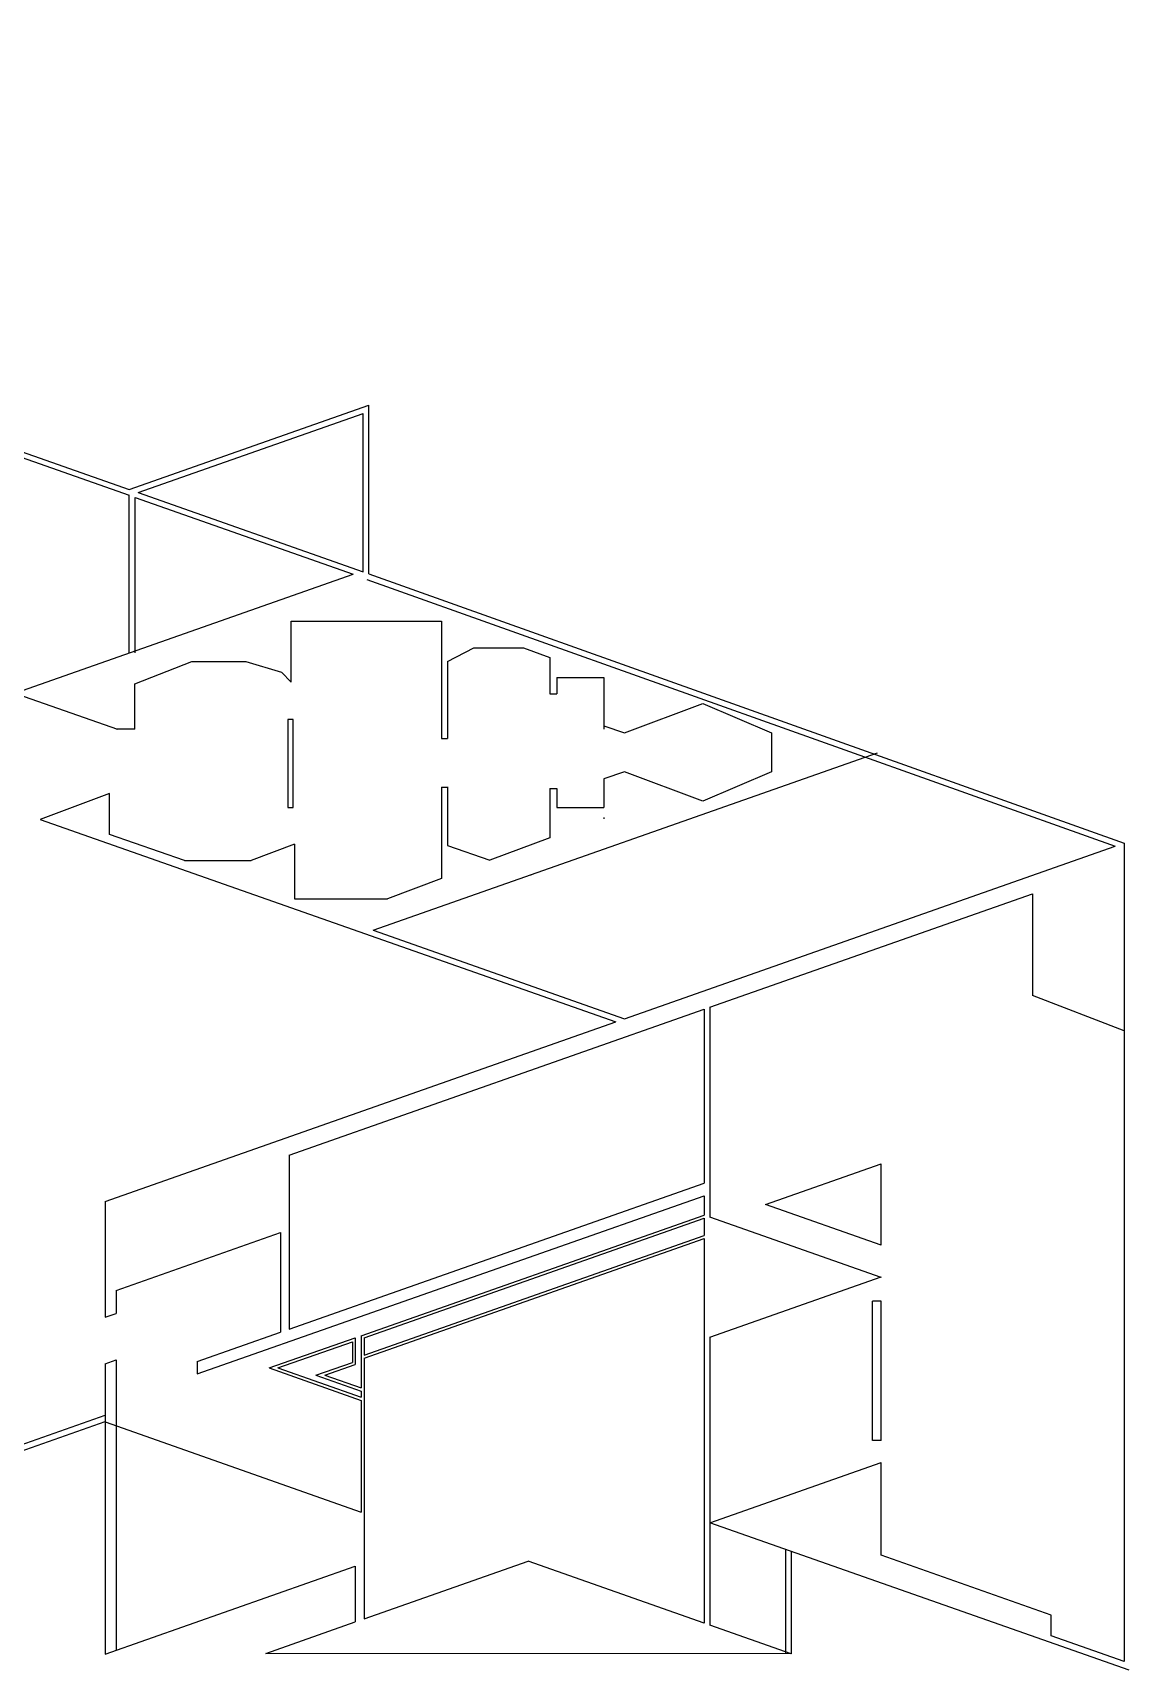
# Model space of a CAD drawing. Header units: centimetres. Extents: x 2933 to 5307, y 1581 to 3517.
# Drawn here: x 5160 to 5305.9, y 2072.8 to 2290.8 of the extents above; entities that cross this region are included whole.
import ezdxf

# ---------------------------------------------------------------- set-up
doc = ezdxf.new("R2010")
doc.units = ezdxf.units.CM
doc.layers.add('Make2D$Visible$Curves', color=7, linetype='Continuous', true_color=0x000000)

msp = doc.modelspace()

# ---------------------------------------------------------------- linework, layer by layer
at = {"layer": 'Make2D$Visible$Curves', "color": 24, "lineweight": -3, "true_color": 0xa52525}
for p, q in [((4999.89, 2290.76), (5172.79, 2229.96)), ((5068.07, 2266.02), (5172.79, 2229.19)), ((5172.79, 2229.96), (5204.71, 2241.18)), ((5204.71, 2218.74), (5204.71, 2241.18)), ((5173.97, 2229.55), (5203.93, 2240.08)), ((5203.93, 2219.01), (5203.93, 2240.08)), ((5057.03, 2238.2), (5171.22, 2198.05)), ((5172.79, 2208.21), (5172.79, 2229.19)), ((5173.57, 2208.21), (5173.57, 2228.92)), ((5173.57, 2228.92), (5202.63, 2218.7)), ((5173.97, 2229.55), (5203.93, 2219.01)), ((5158.58, 2203.21), (5202.63, 2218.7)), ((5204.44, 2218), (5304.06, 2182.49)), ((5204.71, 2218.74), (5305.23, 2182.9)), ((5194.34, 2212.43), (5214.39, 2212.43)), ((5194.34, 2204.32), (5194.34, 2212.43)), ((5214.39, 2212.43), (5214.39, 2196.84)), ((5215.15, 2207.07), (5218.66, 2208.91)), ((5218.66, 2208.91), (5225.28, 2208.91)), ((5225.28, 2208.91), (5228.79, 2207.62)), ((5173.56, 2204.11), (5181.12, 2207.07)), ((5181.12, 2207.07), (5188.34, 2207.07)), ((5188.34, 2207.07), (5193.06, 2205.64)), ((5215.15, 2207.07), (5215.15, 2196.84)), ((5228.79, 2207.62), (5228.79, 2202.77)), ((5173.56, 2198.05), (5173.56, 2204.11)), ((5193.06, 2205.64), (5194.34, 2204.32)), ((5229.72, 2204.96), (5235.98, 2204.96)), ((5229.72, 2204.96), (5229.72, 2202.77)), ((5235.98, 2204.96), (5235.98, 2198.05)), ((5228.79, 2202.77), (5229.72, 2202.77)), ((5238.74, 2197.59), (5249.17, 2201.5)), ((5249.17, 2201.5), (5258.3, 2197.59)), ((5194.6, 2199.34), (5193.92, 2199.34)), ((5193.92, 2199.34), (5193.92, 2187.63)), ((5194.6, 2187.63), (5194.6, 2199.34)), ((5173.56, 2198.05), (5171.05, 2198.05)), ((5235.98, 2198.52), (5238.74, 2197.59)), ((5258.3, 2197.59), (5258.3, 2192.38)), ((5205.26, 2171.3), (5272.43, 2194.92)), ((5214.39, 2196.84), (5215.15, 2196.84)), ((5238.74, 2192.38), (5235.98, 2191.46)), ((5235.98, 2191.46), (5235.98, 2187.66)), ((5249.17, 2188.47), (5238.74, 2192.38)), ((5258.3, 2192.38), (5249.17, 2188.47)), ((5170.17, 2189.52), (5160.94, 2186.06)), ((5170.17, 2184.06), (5170.17, 2189.52)), ((5214.39, 2190.35), (5214.39, 2178.19)), ((5214.39, 2190.35), (5215.15, 2190.35)), ((5215.15, 2190.37), (5215.15, 2182.6)), ((5228.79, 2190.18), (5228.79, 2183.6)), ((5228.79, 2190.18), (5229.72, 2190.18)), ((5229.72, 2190.18), (5229.72, 2187.66)), ((5193.92, 2187.63), (5194.6, 2187.63)), ((5229.72, 2187.66), (5235.98, 2187.66)), ((5235.98, 2186.29), (5235.98, 2186.12)), ((5160.94, 2186.06), (5237.57, 2159.11)), ((5180.15, 2180.59), (5170.17, 2184.06)), ((5194.81, 2182.75), (5189.05, 2180.59)), ((5194.81, 2182.75), (5194.81, 2175.49)), ((5215.15, 2182.6), (5220.82, 2180.61)), ((5228.79, 2183.6), (5220.82, 2180.61)), ((5238.75, 2159.52), (5304.06, 2182.49)), ((5305.23, 2182.9), (5305.23, 2073.99)), ((5180.15, 2180.59), (5189.05, 2180.59)), ((5214.39, 2178.19), (5207.17, 2175.49)), ((5226.27, 2178.69), (5226.32, 2178.67)), ((5194.81, 2175.49), (5207.17, 2175.49)), ((5250.11, 2161.06), (5293.05, 2176.16)), ((5293.05, 2176.16), (5293.05, 2162.61)), ((5205.26, 2171.3), (5238.75, 2159.52)), ((5305.23, 2157.93), (5293.05, 2162.61)), ((5194.11, 2141.37), (5249.33, 2160.79)), ((5249.33, 2160.79), (5249.33, 2137.64)), ((5250.11, 2161.06), (5250.11, 2133.1)), ((5169.61, 2135.21), (5237.57, 2159.11)), ((5194.11, 2141.37), (5194.11, 2118.22)), ((5257.51, 2134.8), (5272.89, 2140.21)), ((5272.89, 2129.39), (5272.89, 2140.21)), ((5181.86, 2112.24), (5249.33, 2135.96)), ((5194.11, 2118.22), (5249.33, 2137.64)), ((5249.33, 2135.96), (5249.33, 2133.4)), ((5169.61, 2135.21), (5169.61, 2119.8)), ((5272.89, 2129.39), (5257.51, 2134.8)), ((5203.67, 2117.34), (5249.33, 2133.4)), ((5204.06, 2117.07), (5249.33, 2132.99)), ((5249.33, 2132.99), (5249.33, 2130.67)), ((5272.89, 2125.09), (5250.11, 2133.1)), ((5171.05, 2123.37), (5192.95, 2131.07)), ((5192.95, 2131.07), (5192.95, 2117.82)), ((5204.06, 2114.75), (5249.33, 2130.67)), ((5204.06, 2114.34), (5249.33, 2130.26)), ((5249.33, 2130.26), (5249.33, 2079.08)), ((5250.11, 2117.16), (5272.89, 2125.17)), ((5272.89, 2125.09), (5272.89, 2125.17)), ((5171.05, 2123.37), (5171.05, 2120.31)), ((5271.74, 2103.38), (5271.74, 2121.95)), ((5272.89, 2121.95), (5271.74, 2121.95)), ((5272.89, 2103.38), (5272.89, 2121.95)), ((5169.61, 2119.8), (5171.05, 2120.31)), ((5181.86, 2113.92), (5192.95, 2117.82)), ((5191.42, 2113.04), (5202.89, 2117.07)), ((5192.6, 2113.04), (5202.5, 2116.52)), ((5202.5, 2116.52), (5202.5, 2113.79)), ((5202.89, 2117.07), (5202.89, 2113.51)), ((5203.67, 2117.34), (5203.67, 2110.38)), ((5204.06, 2117.07), (5204.06, 2114.75)), ((5250.11, 2117.16), (5250.11, 2078.81)), ((5204.06, 2114.34), (5204.06, 2079.64)), ((5169.61, 2113.6), (5171.05, 2114.11)), ((5169.61, 2113.6), (5169.61, 2074.94)), ((5171.05, 2114.11), (5171.05, 2075.45)), ((5181.86, 2113.92), (5181.86, 2112.24)), ((5191.42, 2113.04), (5203.67, 2108.73)), ((5192.6, 2113.04), (5203.67, 2109.14)), ((5197.65, 2112.08), (5202.5, 2113.79)), ((5197.65, 2112.08), (5203.67, 2109.97)), ((5198.83, 2112.08), (5202.89, 2113.51)), ((5198.83, 2112.08), (5203.67, 2110.38)), ((5203.67, 2109.97), (5203.67, 2109.14)), ((5203.67, 2108.73), (5203.67, 2093.87)), ((5090.45, 2078.92), (5169.61, 2106.76)), ((5090.71, 2078.18), (5169.61, 2105.93)), ((5169.61, 2105.85), (5203.67, 2093.87)), ((5272.89, 2103.38), (5271.74, 2103.38)), ((5250.11, 2092.43), (5272.89, 2100.44)), ((5272.89, 2088.12), (5272.89, 2100.44)), ((5305.93, 2072.81), (5250.11, 2092.43)), ((5260.15, 2088.9), (5260.15, 2075)), ((5260.93, 2088.63), (5260.93, 2075)), ((5295.55, 2080.15), (5272.89, 2088.12)), ((5169.61, 2074.94), (5202.89, 2086.65)), ((5202.89, 2086.65), (5202.89, 2079.23)), ((5204.06, 2079.64), (5225.91, 2087.32)), ((5249.33, 2079.08), (5225.91, 2087.32)), ((5295.55, 2077.4), (5295.55, 2080.15)), ((5190.99, 2075.04), (5202.89, 2079.23)), ((5260.93, 2075), (5250.11, 2078.81)), ((5305.23, 2073.99), (5295.55, 2077.4)), ((5260.93, 2075), (5190.99, 2075.04))]:
    msp.add_line(p, q, dxfattribs=at)

doc.saveas('drawing.dxf')
